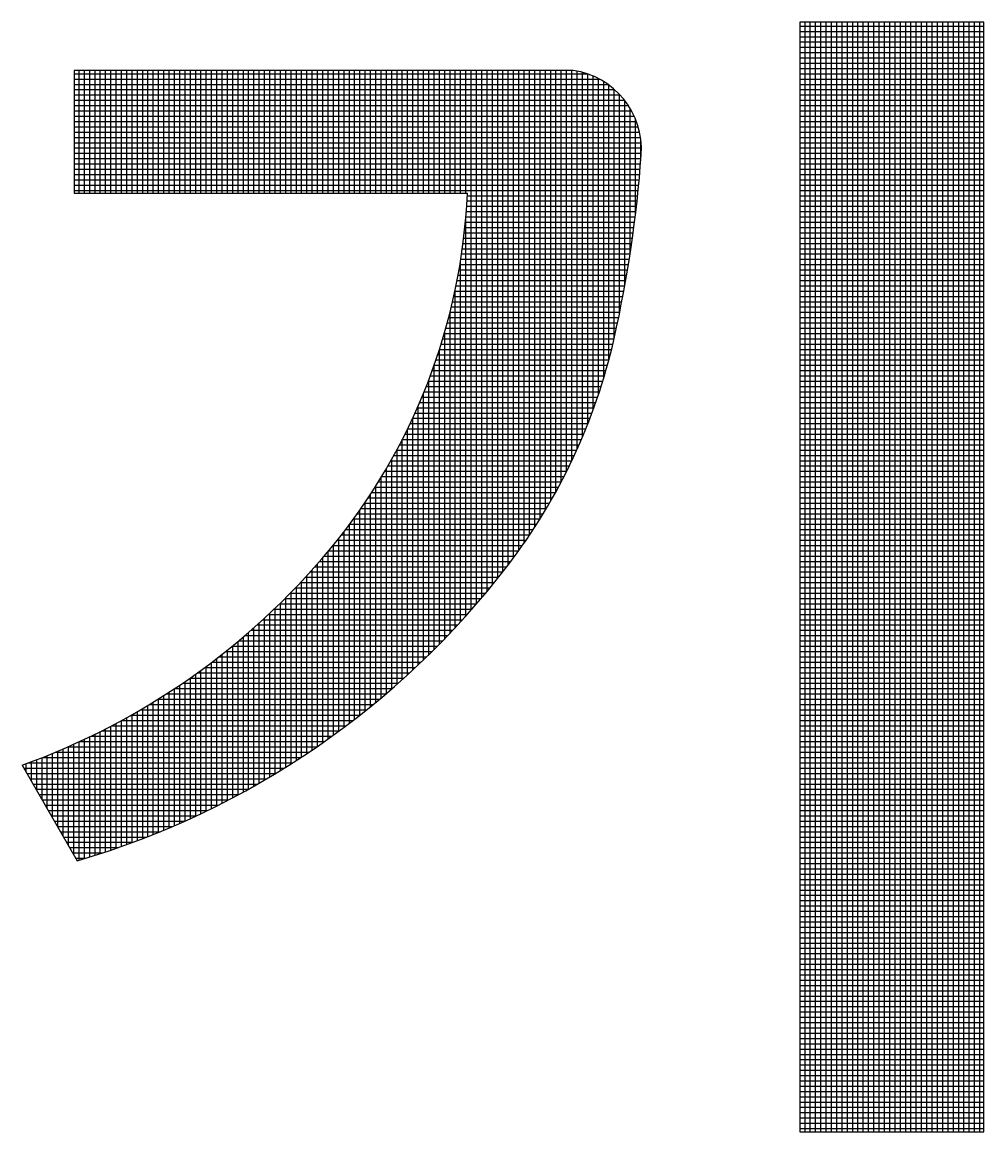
# Model space of a CAD drawing. Header units: inches. Extents: x 1128 to 1969, y -3 to 591.
# Drawn here: x 1854.755 to 1857.907, y 99.753 to 103.388 of the extents above; entities that cross this region are included whole.
import ezdxf

# ---------------------------------------------------------------- set-up
doc = ezdxf.new("R2010")
doc.units = ezdxf.units.IN
doc.header["$MEASUREMENT"] = 0
doc.layers.add('BG ÇÑ±¹Áö¿ª³\xad¹æ±â¼úÁÖ½ÄÈ¸»ç CI', color=7, linetype='Continuous')

msp = doc.modelspace()

# ---------------------------------------------------------------- linework, layer by layer
at = {"layer": 'BG ÇÑ±¹Áö¿ª³\xad¹æ±â¼úÁÖ½ÄÈ¸»ç CI', "color": 7, "linetype": 'Continuous', "lineweight": 25}
for p, q in [((1857.9069, 103.3882), (1857.3038, 103.3882)), ((1857.3038, 103.3882), (1857.3038, 99.753)), ((1857.3209, 99.753), (1857.3209, 103.3882)), ((1857.3383, 99.753), (1857.3383, 103.3882)), ((1857.3556, 99.753), (1857.3556, 103.3882)), ((1857.373, 99.753), (1857.373, 103.3882)), ((1857.3904, 99.753), (1857.3904, 103.3882)), ((1857.4077, 99.753), (1857.4077, 103.3882)), ((1857.4251, 99.753), (1857.4251, 103.3882)), ((1857.4425, 99.753), (1857.4425, 103.3882)), ((1857.4598, 99.753), (1857.4598, 103.3882)), ((1857.4772, 99.753), (1857.4772, 103.3882)), ((1857.4945, 99.753), (1857.4945, 103.3882)), ((1857.5119, 99.753), (1857.5119, 103.3882)), ((1857.5293, 99.753), (1857.5293, 103.3882)), ((1857.5466, 99.753), (1857.5466, 103.3882)), ((1857.564, 99.753), (1857.564, 103.3882)), ((1857.5814, 99.753), (1857.5814, 103.3882)), ((1857.5987, 99.753), (1857.5987, 103.3882)), ((1857.6161, 99.753), (1857.6161, 103.3882)), ((1857.6335, 99.753), (1857.6335, 103.3882)), ((1857.6508, 99.753), (1857.6508, 103.3882)), ((1857.6682, 99.753), (1857.6682, 103.3882)), ((1857.6856, 99.753), (1857.6856, 103.3882)), ((1857.7029, 99.753), (1857.7029, 103.3882)), ((1857.7203, 99.753), (1857.7203, 103.3882)), ((1857.7377, 99.753), (1857.7377, 103.3882)), ((1857.755, 99.753), (1857.755, 103.3882)), ((1857.7724, 99.753), (1857.7724, 103.3882)), ((1857.7897, 99.753), (1857.7897, 103.3882)), ((1857.8071, 99.753), (1857.8071, 103.3882)), ((1857.8245, 99.753), (1857.8245, 103.3882)), ((1857.8418, 99.753), (1857.8418, 103.3882)), ((1857.8592, 99.753), (1857.8592, 103.3882)), ((1857.8766, 99.753), (1857.8766, 103.3882)), ((1857.8939, 99.753), (1857.8939, 103.3882)), ((1857.9069, 99.753), (1857.9069, 103.3882)), ((1857.3038, 103.3756), (1857.9069, 103.3756)), ((1857.3038, 103.3582), (1857.9069, 103.3582)), ((1857.3038, 103.3408), (1857.9069, 103.3408)), ((1857.3038, 103.3235), (1857.9069, 103.3235)), ((1857.3038, 103.3061), (1857.9069, 103.3061)), ((1857.3038, 103.2887), (1857.9069, 103.2887)), ((1857.3038, 103.2714), (1857.9069, 103.2714)), ((1857.3038, 103.254), (1857.9069, 103.254)), ((1854.9259, 103.2302), (1854.9259, 102.8278)), ((1856.5609, 103.2302), (1854.9259, 103.2302)), ((1854.9259, 103.2193), (1856.6068, 103.2193)), ((1854.942, 102.8278), (1854.942, 103.2302)), ((1854.9593, 102.8278), (1854.9593, 103.2302)), ((1854.9767, 102.8278), (1854.9767, 103.2302)), ((1854.9941, 102.8278), (1854.9941, 103.2302)), ((1855.0114, 102.8278), (1855.0114, 103.2302)), ((1855.0288, 102.8278), (1855.0288, 103.2302)), ((1855.0462, 102.8278), (1855.0462, 103.2302)), ((1855.0635, 102.8278), (1855.0635, 103.2302)), ((1855.0809, 102.8278), (1855.0809, 103.2302)), ((1855.0982, 102.8278), (1855.0982, 103.2302)), ((1855.1156, 102.8278), (1855.1156, 103.2302)), ((1855.133, 102.8278), (1855.133, 103.2302)), ((1855.1503, 102.8278), (1855.1503, 103.2302)), ((1855.1677, 102.8278), (1855.1677, 103.2302)), ((1855.1851, 102.8278), (1855.1851, 103.2302)), ((1855.2024, 102.8278), (1855.2024, 103.2302)), ((1855.2198, 102.8278), (1855.2198, 103.2302)), ((1855.2372, 102.8278), (1855.2372, 103.2302)), ((1855.2545, 102.8278), (1855.2545, 103.2302)), ((1855.2719, 102.8278), (1855.2719, 103.2302)), ((1855.2893, 102.8278), (1855.2893, 103.2302)), ((1855.3066, 102.8278), (1855.3066, 103.2302)), ((1855.324, 102.8278), (1855.324, 103.2302)), ((1855.3414, 102.8278), (1855.3414, 103.2302)), ((1855.3587, 102.8278), (1855.3587, 103.2302)), ((1855.3761, 102.8278), (1855.3761, 103.2302)), ((1855.3934, 102.8278), (1855.3934, 103.2302)), ((1855.4108, 102.8278), (1855.4108, 103.2302)), ((1855.4282, 102.8278), (1855.4282, 103.2302)), ((1855.4455, 102.8278), (1855.4455, 103.2302)), ((1855.4629, 102.8278), (1855.4629, 103.2302)), ((1855.4803, 102.8278), (1855.4803, 103.2302)), ((1855.4976, 102.8278), (1855.4976, 103.2302)), ((1855.515, 102.8278), (1855.515, 103.2302)), ((1855.5324, 102.8278), (1855.5324, 103.2302)), ((1855.5497, 102.8278), (1855.5497, 103.2302)), ((1855.5671, 102.8278), (1855.5671, 103.2302)), ((1855.5845, 102.8278), (1855.5845, 103.2302)), ((1855.6018, 102.8278), (1855.6018, 103.2302)), ((1855.6192, 102.8278), (1855.6192, 103.2302)), ((1855.6365, 102.8278), (1855.6365, 103.2302)), ((1855.6539, 102.8278), (1855.6539, 103.2302)), ((1855.6713, 102.8278), (1855.6713, 103.2302)), ((1855.6886, 102.8278), (1855.6886, 103.2302)), ((1855.706, 102.8278), (1855.706, 103.2302)), ((1855.7234, 102.8278), (1855.7234, 103.2302)), ((1855.7407, 102.8278), (1855.7407, 103.2302)), ((1855.7581, 102.8278), (1855.7581, 103.2302)), ((1855.7755, 102.8278), (1855.7755, 103.2302)), ((1855.7928, 102.8278), (1855.7928, 103.2302)), ((1855.8102, 102.8278), (1855.8102, 103.2302)), ((1855.8276, 102.8278), (1855.8276, 103.2302)), ((1855.8449, 102.8278), (1855.8449, 103.2302)), ((1855.8623, 102.8278), (1855.8623, 103.2302)), ((1855.8797, 102.8278), (1855.8797, 103.2302)), ((1855.897, 102.8278), (1855.897, 103.2302)), ((1855.9144, 102.8278), (1855.9144, 103.2302)), ((1855.9317, 102.8278), (1855.9317, 103.2302)), ((1855.9491, 102.8278), (1855.9491, 103.2302)), ((1855.9665, 102.8278), (1855.9665, 103.2302)), ((1855.9838, 102.8278), (1855.9838, 103.2302)), ((1856.0012, 102.8278), (1856.0012, 103.2302)), ((1856.0186, 102.8278), (1856.0186, 103.2302)), ((1856.0359, 102.8278), (1856.0359, 103.2302)), ((1856.0533, 102.8278), (1856.0533, 103.2302)), ((1856.0707, 102.8278), (1856.0707, 103.2302)), ((1856.088, 102.8278), (1856.088, 103.2302)), ((1856.1054, 102.8278), (1856.1054, 103.2302)), ((1856.1228, 102.8278), (1856.1228, 103.2302)), ((1856.1401, 102.8278), (1856.1401, 103.2302)), ((1856.1575, 102.8278), (1856.1575, 103.2302)), ((1856.1748, 102.8278), (1856.1748, 103.2302)), ((1856.1922, 102.8278), (1856.1922, 103.2302)), ((1856.2096, 102.8278), (1856.2096, 103.2302)), ((1856.2269, 101.4624), (1856.2269, 103.2302)), ((1856.2443, 101.4823), (1856.2443, 103.2302)), ((1856.2617, 101.5025), (1856.2617, 103.2302)), ((1856.279, 101.5232), (1856.279, 103.2302)), ((1856.2964, 101.5443), (1856.2964, 103.2302)), ((1856.3138, 101.5659), (1856.3138, 103.2302)), ((1856.3311, 101.5879), (1856.3311, 103.2302)), ((1856.3485, 101.6104), (1856.3485, 103.2302)), ((1856.3659, 101.6334), (1856.3659, 103.2302)), ((1856.3832, 101.6573), (1856.3832, 103.2302)), ((1856.4006, 101.6819), (1856.4006, 103.2302)), ((1856.4179, 101.7074), (1856.4179, 103.2302)), ((1856.4353, 101.7338), (1856.4353, 103.2302)), ((1856.4527, 101.7611), (1856.4527, 103.2302)), ((1856.47, 101.7896), (1856.47, 103.2302)), ((1856.4874, 101.8192), (1856.4874, 103.2302)), ((1856.5048, 101.8501), (1856.5048, 103.2302)), ((1856.5221, 101.8823), (1856.5221, 103.2302)), ((1856.5395, 101.9162), (1856.5395, 103.2302)), ((1856.5569, 101.9518), (1856.5569, 103.2302)), ((1856.5742, 101.9894), (1856.5742, 103.2279)), ((1856.5916, 102.0293), (1856.5916, 103.2239)), ((1856.609, 102.0718), (1856.609, 103.2186)), ((1856.6263, 102.1176), (1856.6263, 103.2119)), ((1857.3038, 103.2366), (1857.9069, 103.2366)), ((1857.3038, 103.2193), (1857.9069, 103.2193)), ((1854.9259, 103.2019), (1856.647, 103.2019)), ((1854.9259, 103.1845), (1856.6751, 103.1845)), ((1856.6437, 102.1673), (1856.6437, 103.2037)), ((1856.6611, 102.222), (1856.6611, 103.1938)), ((1856.6784, 102.2834), (1856.6784, 103.1821)), ((1856.6958, 102.3543), (1856.6958, 103.1682)), ((1857.3038, 103.2019), (1857.9069, 103.2019)), ((1857.3038, 103.1845), (1857.9069, 103.1845)), ((1854.9259, 103.1672), (1856.6969, 103.1672)), ((1854.9259, 103.1498), (1856.7147, 103.1498)), ((1854.9259, 103.1325), (1856.7295, 103.1325)), ((1856.7131, 102.4352), (1856.7131, 103.1515)), ((1857.3038, 103.1672), (1857.9069, 103.1672)), ((1857.3038, 103.1498), (1857.9069, 103.1498)), ((1857.3038, 103.1325), (1857.9069, 103.1325)), ((1854.9259, 103.1151), (1856.742, 103.1151)), ((1854.9259, 103.0977), (1856.7524, 103.0977)), ((1856.7305, 102.5257), (1856.7305, 103.1312)), ((1856.7479, 102.63), (1856.7479, 103.1056)), ((1857.3038, 103.1151), (1857.9069, 103.1151)), ((1857.3038, 103.0977), (1857.9069, 103.0977)), ((1854.9259, 103.0804), (1856.7611, 103.0804)), ((1854.9259, 103.063), (1856.7683, 103.063)), ((1856.7652, 102.7571), (1856.7652, 103.0709)), ((1857.3038, 103.0804), (1857.9069, 103.0804)), ((1857.3038, 103.063), (1857.9069, 103.063)), ((1854.9259, 103.0456), (1856.7741, 103.0456)), ((1854.9259, 103.0283), (1856.7786, 103.0283)), ((1857.3038, 103.0456), (1857.9069, 103.0456)), ((1857.3038, 103.0283), (1857.9069, 103.0283)), ((1854.9259, 103.0109), (1856.7818, 103.0109)), ((1854.9259, 102.9935), (1856.7838, 102.9935)), ((1856.7826, 102.9342), (1856.7826, 103.0049)), ((1857.3038, 103.0109), (1857.9069, 103.0109)), ((1857.3038, 102.9935), (1857.9069, 102.9935)), ((1854.9259, 102.9762), (1856.7846, 102.9762)), ((1854.9259, 102.9588), (1856.7843, 102.9588)), ((1857.3038, 102.9762), (1857.9069, 102.9762)), ((1857.3038, 102.9588), (1857.9069, 102.9588)), ((1854.9259, 102.9414), (1856.7831, 102.9414)), ((1854.9259, 102.9241), (1856.7818, 102.9241)), ((1857.3038, 102.9414), (1857.9069, 102.9414)), ((1857.3038, 102.9241), (1857.9069, 102.9241)), ((1854.9259, 102.9067), (1856.7804, 102.9067)), ((1854.9259, 102.8893), (1856.779, 102.8893)), ((1857.3038, 102.9067), (1857.9069, 102.9067)), ((1857.3038, 102.8893), (1857.9069, 102.8893)), ((1854.9259, 102.872), (1856.7774, 102.872)), ((1854.9259, 102.8546), (1856.7758, 102.8546)), ((1857.3038, 102.872), (1857.9069, 102.872)), ((1857.3038, 102.8546), (1857.9069, 102.8546)), ((1854.9259, 102.8373), (1856.7741, 102.8373)), ((1854.9259, 102.8278), (1856.2143, 102.8278)), ((1856.2139, 102.8199), (1856.7723, 102.8199)), ((1857.3038, 102.8373), (1857.9069, 102.8373)), ((1857.3038, 102.8199), (1857.9069, 102.8199)), ((1856.212, 102.7852), (1856.7685, 102.7852)), ((1856.213, 102.8025), (1856.7705, 102.8025)), ((1857.3038, 102.8025), (1857.9069, 102.8025)), ((1857.3038, 102.7852), (1857.9069, 102.7852)), ((1856.2078, 102.7331), (1856.7623, 102.7331)), ((1856.2094, 102.7504), (1856.7644, 102.7504)), ((1856.2096, 101.4428), (1856.2096, 102.753)), ((1856.2107, 102.7678), (1856.7665, 102.7678)), ((1857.3038, 102.7678), (1857.9069, 102.7678)), ((1857.3038, 102.7504), (1857.9069, 102.7504)), ((1857.3038, 102.7331), (1857.9069, 102.7331)), ((1856.2043, 102.6983), (1856.7577, 102.6983)), ((1856.2062, 102.7157), (1856.76, 102.7157)), ((1857.3038, 102.7157), (1857.9069, 102.7157)), ((1857.3038, 102.6983), (1857.9069, 102.6983)), ((1856.2002, 102.6636), (1856.7529, 102.6636)), ((1856.2023, 102.681), (1856.7553, 102.681)), ((1857.3038, 102.681), (1857.9069, 102.681)), ((1857.3038, 102.6636), (1857.9069, 102.6636)), ((1856.1954, 102.6289), (1856.7477, 102.6289)), ((1856.1979, 102.6462), (1856.7503, 102.6462)), ((1857.3038, 102.6462), (1857.9069, 102.6462)), ((1857.3038, 102.6289), (1857.9069, 102.6289)), ((1856.19, 102.5942), (1856.7422, 102.5942)), ((1856.1922, 101.4237), (1856.1922, 102.608)), ((1856.1928, 102.6115), (1856.745, 102.6115)), ((1857.3038, 102.6115), (1857.9069, 102.6115)), ((1857.3038, 102.5942), (1857.9069, 102.5942)), ((1856.1839, 102.5594), (1856.7364, 102.5594)), ((1856.187, 102.5768), (1856.7394, 102.5768)), ((1857.3038, 102.5768), (1857.9069, 102.5768)), ((1857.3038, 102.5594), (1857.9069, 102.5594)), ((1856.1772, 102.5247), (1856.7303, 102.5247)), ((1856.1806, 102.5421), (1856.7334, 102.5421)), ((1857.3038, 102.5421), (1857.9069, 102.5421)), ((1857.3038, 102.5247), (1857.9069, 102.5247)), ((1856.1699, 102.49), (1856.7239, 102.49)), ((1856.1736, 102.5073), (1856.7272, 102.5073)), ((1856.1748, 101.4049), (1856.1748, 102.5132)), ((1857.3038, 102.5073), (1857.9069, 102.5073)), ((1857.3038, 102.49), (1857.9069, 102.49)), ((1856.1618, 102.4552), (1856.7172, 102.4552)), ((1856.1659, 102.4726), (1856.7206, 102.4726)), ((1857.3038, 102.4726), (1857.9069, 102.4726)), ((1857.3038, 102.4552), (1857.9069, 102.4552)), ((1856.1531, 102.4205), (1856.7101, 102.4205)), ((1856.1575, 101.3865), (1856.1575, 102.4375)), ((1856.1576, 102.4379), (1856.7137, 102.4379)), ((1857.3038, 102.4379), (1857.9069, 102.4379)), ((1857.3038, 102.4205), (1857.9069, 102.4205)), ((1856.1388, 102.3684), (1856.6989, 102.3684)), ((1856.1401, 101.3683), (1856.1401, 102.3728)), ((1856.1438, 102.3858), (1856.7027, 102.3858)), ((1856.1486, 102.4031), (1856.7065, 102.4031)), ((1857.3038, 102.4031), (1857.9069, 102.4031)), ((1857.3038, 102.3858), (1857.9069, 102.3858)), ((1857.3038, 102.3684), (1857.9069, 102.3684)), ((1856.1284, 102.3337), (1856.691, 102.3337)), ((1856.1337, 102.351), (1856.695, 102.351)), ((1857.3038, 102.351), (1857.9069, 102.351)), ((1857.3038, 102.3337), (1857.9069, 102.3337)), ((1856.1173, 102.299), (1856.6825, 102.299)), ((1856.1228, 101.3506), (1856.1228, 102.3156)), ((1856.123, 102.3163), (1856.6868, 102.3163)), ((1857.3038, 102.3163), (1857.9069, 102.3163)), ((1857.3038, 102.299), (1857.9069, 102.299)), ((1856.1054, 101.3331), (1856.1054, 102.2639)), ((1856.1055, 102.2642), (1856.6732, 102.2642)), ((1856.1115, 102.2816), (1856.6779, 102.2816)), ((1857.3038, 102.2816), (1857.9069, 102.2816)), ((1857.3038, 102.2642), (1857.9069, 102.2642)), ((1856.0929, 102.2295), (1856.6633, 102.2295)), ((1856.0993, 102.2469), (1856.6683, 102.2469)), ((1857.3038, 102.2469), (1857.9069, 102.2469)), ((1857.3038, 102.2295), (1857.9069, 102.2295)), ((1856.0796, 102.1948), (1856.6526, 102.1948)), ((1856.0864, 102.2121), (1856.658, 102.2121)), ((1856.088, 101.3159), (1856.088, 102.2164)), ((1857.3038, 102.2121), (1857.9069, 102.2121)), ((1857.3038, 102.1948), (1857.9069, 102.1948)), ((1856.0656, 102.16), (1856.6412, 102.16)), ((1856.0707, 101.2991), (1856.0707, 102.1724)), ((1856.0727, 102.1774), (1856.647, 102.1774)), ((1857.3038, 102.1774), (1857.9069, 102.1774)), ((1857.3038, 102.16), (1857.9069, 102.16)), ((1856.0507, 102.1253), (1856.6291, 102.1253)), ((1856.0533, 101.2825), (1856.0533, 102.1313)), ((1856.0582, 102.1427), (1856.6353, 102.1427)), ((1857.3038, 102.1427), (1857.9069, 102.1427)), ((1857.3038, 102.1253), (1857.9069, 102.1253)), ((1856.035, 102.0906), (1856.6162, 102.0906)), ((1856.0359, 101.2662), (1856.0359, 102.0925)), ((1856.043, 102.1079), (1856.6228, 102.1079)), ((1857.3038, 102.1079), (1857.9069, 102.1079)), ((1857.3038, 102.0906), (1857.9069, 102.0906)), ((1856.0186, 102.0559), (1856.6026, 102.0559)), ((1856.0186, 101.2502), (1856.0186, 102.0559)), ((1856.0269, 102.0732), (1856.6095, 102.0732)), ((1857.3038, 102.0732), (1857.9069, 102.0732)), ((1857.3038, 102.0559), (1857.9069, 102.0559)), ((1856.0012, 102.0211), (1856.5881, 102.0211)), ((1856.0012, 101.2345), (1856.0012, 102.0211)), ((1856.01, 102.0385), (1856.5955, 102.0385)), ((1857.3038, 102.0385), (1857.9069, 102.0385)), ((1857.3038, 102.0211), (1857.9069, 102.0211)), ((1855.9736, 101.969), (1856.565, 101.969)), ((1855.983, 101.9864), (1856.5729, 101.9864)), ((1855.9838, 101.219), (1855.9838, 101.9879)), ((1855.9922, 102.0038), (1856.5806, 102.0038)), ((1857.3038, 102.0038), (1857.9069, 102.0038)), ((1857.3038, 101.9864), (1857.9069, 101.9864)), ((1857.3038, 101.969), (1857.9069, 101.969)), ((1855.954, 101.9343), (1856.5485, 101.9343)), ((1855.9639, 101.9517), (1856.5568, 101.9517)), ((1855.9665, 101.2038), (1855.9665, 101.9562)), ((1857.3038, 101.9517), (1857.9069, 101.9517)), ((1857.3038, 101.9343), (1857.9069, 101.9343)), ((1855.9317, 101.1742), (1855.9317, 101.8966)), ((1855.9335, 101.8996), (1856.5311, 101.8996)), ((1855.9439, 101.9169), (1856.5399, 101.9169)), ((1855.9491, 101.1889), (1855.9491, 101.9258)), ((1857.3038, 101.9169), (1857.9069, 101.9169)), ((1857.3038, 101.8996), (1857.9069, 101.8996)), ((1855.912, 101.8648), (1856.5128, 101.8648)), ((1855.9144, 101.1597), (1855.9144, 101.8686)), ((1855.9229, 101.8822), (1856.5221, 101.8822)), ((1857.3038, 101.8822), (1857.9069, 101.8822)), ((1857.3038, 101.8648), (1857.9069, 101.8648)), ((1855.8895, 101.8301), (1856.4936, 101.8301)), ((1855.897, 101.1455), (1855.897, 101.8415)), ((1855.9009, 101.8475), (1856.5033, 101.8475)), ((1857.3038, 101.8475), (1857.9069, 101.8475)), ((1857.3038, 101.8301), (1857.9069, 101.8301)), ((1855.8623, 101.1178), (1855.8623, 101.7901)), ((1855.8659, 101.7954), (1856.4735, 101.7954)), ((1855.8779, 101.8127), (1856.4837, 101.8127)), ((1855.8797, 101.1315), (1855.8797, 101.8154)), ((1857.3038, 101.8127), (1857.9069, 101.8127)), ((1857.3038, 101.7954), (1857.9069, 101.7954)), ((1855.8412, 101.7607), (1856.4524, 101.7607)), ((1855.8449, 101.1043), (1855.8449, 101.7657)), ((1855.8537, 101.778), (1856.4631, 101.778)), ((1857.3038, 101.778), (1857.9069, 101.778)), ((1857.3038, 101.7607), (1857.9069, 101.7607)), ((1855.8102, 101.0779), (1855.8102, 101.7191)), ((1855.8154, 101.7259), (1856.4302, 101.7259)), ((1855.8276, 101.091), (1855.8276, 101.7421)), ((1855.8285, 101.7433), (1856.4414, 101.7433)), ((1857.3038, 101.7433), (1857.9069, 101.7433)), ((1857.3038, 101.7259), (1857.9069, 101.7259)), ((1855.7883, 101.6912), (1856.407, 101.6912)), ((1855.7928, 101.065), (1855.7928, 101.6969)), ((1855.802, 101.7086), (1856.4187, 101.7086)), ((1857.3038, 101.7086), (1857.9069, 101.7086)), ((1857.3038, 101.6912), (1857.9069, 101.6912)), ((1855.7581, 101.0399), (1855.7581, 101.6542)), ((1855.76, 101.6565), (1856.3826, 101.6565)), ((1855.7743, 101.6738), (1856.395, 101.6738)), ((1855.7755, 101.0523), (1855.7755, 101.6753)), ((1857.3038, 101.6738), (1857.9069, 101.6738)), ((1857.3038, 101.6565), (1857.9069, 101.6565)), ((1855.7234, 101.0156), (1855.7234, 101.6137)), ((1855.7304, 101.6217), (1856.3571, 101.6217)), ((1855.7407, 101.0276), (1855.7407, 101.6338)), ((1855.7453, 101.6391), (1856.37, 101.6391)), ((1857.3038, 101.6391), (1857.9069, 101.6391)), ((1857.3038, 101.6217), (1857.9069, 101.6217)), ((1855.6837, 101.5696), (1856.3168, 101.5696)), ((1855.6886, 100.992), (1855.6886, 101.575)), ((1855.6996, 101.587), (1856.3304, 101.587)), ((1855.706, 101.0037), (1855.706, 101.5942)), ((1855.7151, 101.6044), (1856.3439, 101.6044)), ((1857.3038, 101.6044), (1857.9069, 101.6044)), ((1857.3038, 101.587), (1857.9069, 101.587)), ((1857.3038, 101.5696), (1857.9069, 101.5696)), ((1855.651, 101.5349), (1856.2887, 101.5349)), ((1855.6539, 100.9693), (1855.6539, 101.538)), ((1855.6675, 101.5523), (1856.3028, 101.5523)), ((1855.6713, 100.9806), (1855.6713, 101.5563)), ((1857.3038, 101.5523), (1857.9069, 101.5523)), ((1857.3038, 101.5349), (1857.9069, 101.5349)), ((1855.6169, 101.5002), (1856.2597, 101.5002)), ((1855.6192, 100.9472), (1855.6192, 101.5025)), ((1855.6341, 101.5176), (1856.2743, 101.5176)), ((1855.6365, 100.9582), (1855.6365, 101.52)), ((1857.3038, 101.5176), (1857.9069, 101.5176)), ((1857.3038, 101.5002), (1857.9069, 101.5002)), ((1855.5814, 101.4655), (1856.2297, 101.4655)), ((1855.5845, 100.9259), (1855.5845, 101.4684)), ((1855.5993, 101.4828), (1856.2448, 101.4828)), ((1855.6018, 100.9365), (1855.6018, 101.4853)), ((1857.3038, 101.4828), (1857.9069, 101.4828)), ((1857.3038, 101.4655), (1857.9069, 101.4655)), ((1855.5442, 101.4307), (1856.1986, 101.4307)), ((1855.5497, 100.9053), (1855.5497, 101.4358)), ((1855.563, 101.4481), (1856.2143, 101.4481)), ((1855.5671, 100.9155), (1855.5671, 101.4519)), ((1857.3038, 101.4481), (1857.9069, 101.4481)), ((1857.3038, 101.4307), (1857.9069, 101.4307)), ((1855.4976, 100.8757), (1855.4976, 101.3892)), ((1855.5055, 101.396), (1856.1665, 101.396)), ((1855.515, 100.8854), (1855.515, 101.4044)), ((1855.5251, 101.4134), (1856.1827, 101.4134)), ((1855.5324, 100.8953), (1855.5324, 101.4199)), ((1857.3038, 101.4134), (1857.9069, 101.4134)), ((1857.3038, 101.396), (1857.9069, 101.396)), ((1855.4629, 100.8567), (1855.4629, 101.3596)), ((1855.4649, 101.3613), (1856.1332, 101.3613)), ((1855.4803, 100.8661), (1855.4803, 101.3743)), ((1855.4854, 101.3786), (1856.15, 101.3786)), ((1857.3038, 101.3786), (1857.9069, 101.3786)), ((1857.3038, 101.3613), (1857.9069, 101.3613)), ((1855.4108, 100.8295), (1855.4108, 101.3174)), ((1855.4223, 101.3265), (1856.0988, 101.3265)), ((1855.4282, 100.8384), (1855.4282, 101.3312)), ((1855.4439, 101.3439), (1856.1162, 101.3439)), ((1855.4455, 100.8475), (1855.4455, 101.3453)), ((1857.3038, 101.3439), (1857.9069, 101.3439)), ((1857.3038, 101.3265), (1857.9069, 101.3265)), ((1855.3761, 100.8122), (1855.3761, 101.2906)), ((1855.3777, 101.2918), (1856.0631, 101.2918)), ((1855.3934, 100.8208), (1855.3934, 101.3039)), ((1855.4003, 101.3092), (1856.0811, 101.3092)), ((1857.3038, 101.3092), (1857.9069, 101.3092)), ((1857.3038, 101.2918), (1857.9069, 101.2918)), ((1855.324, 100.7872), (1855.324, 101.2523)), ((1855.3306, 101.2571), (1856.026, 101.2571)), ((1855.3414, 100.7954), (1855.3414, 101.2648)), ((1855.3545, 101.2745), (1856.0447, 101.2745)), ((1855.3587, 100.8037), (1855.3587, 101.2776)), ((1857.3038, 101.2745), (1857.9069, 101.2745)), ((1857.3038, 101.2571), (1857.9069, 101.2571)), ((1855.2719, 100.7636), (1855.2719, 101.2162)), ((1855.281, 101.2224), (1855.9876, 101.2224)), ((1855.2893, 100.7714), (1855.2893, 101.228)), ((1855.3062, 101.2397), (1856.007, 101.2397)), ((1855.3066, 100.7792), (1855.3066, 101.24)), ((1857.3038, 101.2397), (1857.9069, 101.2397)), ((1857.3038, 101.2224), (1857.9069, 101.2224)), ((1855.2011, 101.1703), (1855.9271, 101.1703)), ((1855.2024, 100.7342), (1855.2024, 101.1711)), ((1855.2198, 100.7413), (1855.2198, 101.182)), ((1855.2286, 101.1876), (1855.9476, 101.1876)), ((1855.2372, 100.7486), (1855.2372, 101.1932)), ((1855.2545, 100.7561), (1855.2545, 101.2046)), ((1855.2552, 101.205), (1855.9678, 101.205)), ((1857.3038, 101.205), (1857.9069, 101.205)), ((1857.3038, 101.1876), (1857.9069, 101.1876)), ((1857.3038, 101.1703), (1857.9069, 101.1703)), ((1855.1435, 101.1355), (1855.8846, 101.1355)), ((1855.1503, 100.7135), (1855.1503, 101.1395)), ((1855.1677, 100.7203), (1855.1677, 101.1498)), ((1855.1728, 101.1529), (1855.9061, 101.1529)), ((1855.1851, 100.7272), (1855.1851, 101.1604)), ((1857.3038, 101.1529), (1857.9069, 101.1529)), ((1857.3038, 101.1355), (1857.9069, 101.1355)), ((1855.0809, 100.6879), (1855.0809, 101.1002)), ((1855.0819, 101.1008), (1855.8404, 101.1008)), ((1855.0982, 100.6941), (1855.0982, 101.1098)), ((1855.1133, 101.1182), (1855.8628, 101.1182)), ((1855.1156, 100.7005), (1855.1156, 101.1195)), ((1855.133, 100.7069), (1855.133, 101.1294)), ((1857.3038, 101.1182), (1857.9069, 101.1182)), ((1857.3038, 101.1008), (1857.9069, 101.1008)), ((1855.0114, 100.6644), (1855.0114, 101.064)), ((1855.0156, 101.0661), (1855.7943, 101.0661)), ((1855.0288, 100.6701), (1855.0288, 101.0728)), ((1855.0462, 100.6759), (1855.0462, 101.0817)), ((1855.0494, 101.0834), (1855.8176, 101.0834)), ((1855.0635, 100.6818), (1855.0635, 101.0909)), ((1857.3038, 101.0834), (1857.9069, 101.0834)), ((1857.3038, 101.0661), (1857.9069, 101.0661)), ((1854.942, 100.6429), (1854.942, 101.0306)), ((1854.9436, 101.0313), (1855.746, 101.0313)), ((1854.9593, 100.6481), (1854.9593, 101.0387)), ((1854.9767, 100.6534), (1854.9767, 101.0469)), ((1854.9804, 101.0487), (1855.7704, 101.0487)), ((1854.9941, 100.6588), (1854.9941, 101.0554)), ((1857.3038, 101.0487), (1857.9069, 101.0487)), ((1857.3038, 101.0313), (1857.9069, 101.0313)), ((1854.8551, 100.781), (1854.8551, 100.9928)), ((1854.8645, 100.9966), (1855.6955, 100.9966)), ((1854.8725, 100.7508), (1854.8725, 101)), ((1854.8899, 100.7207), (1854.8899, 101.0074)), ((1854.905, 101.014), (1855.7211, 101.014)), ((1854.9072, 100.6905), (1854.9072, 101.015)), ((1854.9246, 100.6604), (1854.9246, 101.0227)), ((1857.3038, 101.014), (1857.9069, 101.014)), ((1857.3038, 100.9966), (1857.9069, 100.9966)), ((1854.7554, 100.9543), (1854.9357, 100.641)), ((1854.7683, 100.9318), (1854.7683, 100.959)), ((1854.7762, 100.9619), (1855.6424, 100.9619)), ((1854.7857, 100.9017), (1854.7857, 100.9654)), ((1854.8031, 100.8715), (1854.8031, 100.972)), ((1854.8204, 100.8413), (1854.8204, 100.9788)), ((1854.8216, 100.9793), (1855.6693, 100.9793)), ((1854.8378, 100.8112), (1854.8378, 100.9857)), ((1857.3038, 100.9793), (1857.9069, 100.9793)), ((1857.3038, 100.9619), (1857.9069, 100.9619)), ((1854.761, 100.9445), (1855.6148, 100.9445)), ((1854.771, 100.9272), (1855.5865, 100.9272)), ((1857.3038, 100.9445), (1857.9069, 100.9445)), ((1857.3038, 100.9272), (1857.9069, 100.9272)), ((1854.781, 100.9098), (1855.5574, 100.9098)), ((1854.791, 100.8924), (1855.5274, 100.8924)), ((1857.3038, 100.9098), (1857.9069, 100.9098)), ((1857.3038, 100.8924), (1857.9069, 100.8924)), ((1854.801, 100.8751), (1855.4965, 100.8751)), ((1854.811, 100.8577), (1855.4647, 100.8577)), ((1857.3038, 100.8751), (1857.9069, 100.8751)), ((1857.3038, 100.8577), (1857.9069, 100.8577)), ((1854.821, 100.8403), (1855.4318, 100.8403)), ((1854.831, 100.823), (1855.3979, 100.823)), ((1854.841, 100.8056), (1855.3627, 100.8056)), ((1857.3038, 100.8403), (1857.9069, 100.8403)), ((1857.3038, 100.823), (1857.9069, 100.823)), ((1857.3038, 100.8056), (1857.9069, 100.8056)), ((1854.851, 100.7882), (1855.3261, 100.7882)), ((1854.861, 100.7709), (1855.2882, 100.7709)), ((1857.3038, 100.7882), (1857.9069, 100.7882)), ((1857.3038, 100.7709), (1857.9069, 100.7709)), ((1854.871, 100.7535), (1855.2486, 100.7535)), ((1854.881, 100.7362), (1855.2072, 100.7362)), ((1857.3038, 100.7535), (1857.9069, 100.7535)), ((1857.3038, 100.7362), (1857.9069, 100.7362)), ((1854.891, 100.7188), (1855.1639, 100.7188)), ((1854.901, 100.7014), (1855.1182, 100.7014)), ((1857.3038, 100.7188), (1857.9069, 100.7188)), ((1857.3038, 100.7014), (1857.9069, 100.7014)), ((1854.911, 100.6841), (1855.0699, 100.6841)), ((1854.921, 100.6667), (1855.0186, 100.6667)), ((1857.3038, 100.6841), (1857.9069, 100.6841)), ((1857.3038, 100.6667), (1857.9069, 100.6667)), ((1854.9309, 100.6493), (1854.9635, 100.6493)), ((1857.3038, 100.6493), (1857.9069, 100.6493)), ((1857.3038, 100.632), (1857.9069, 100.632)), ((1857.3038, 100.6146), (1857.9069, 100.6146)), ((1857.3038, 100.5972), (1857.9069, 100.5972)), ((1857.3038, 100.5799), (1857.9069, 100.5799)), ((1857.3038, 100.5625), (1857.9069, 100.5625)), ((1857.3038, 100.5451), (1857.9069, 100.5451)), ((1857.3038, 100.5278), (1857.9069, 100.5278)), ((1857.3038, 100.5104), (1857.9069, 100.5104)), ((1857.3038, 100.493), (1857.9069, 100.493)), ((1857.3038, 100.4757), (1857.9069, 100.4757)), ((1857.3038, 100.4583), (1857.9069, 100.4583)), ((1857.3038, 100.441), (1857.9069, 100.441)), ((1857.3038, 100.4236), (1857.9069, 100.4236)), ((1857.3038, 100.4062), (1857.9069, 100.4062)), ((1857.3038, 100.3889), (1857.9069, 100.3889)), ((1857.3038, 100.3715), (1857.9069, 100.3715)), ((1857.3038, 100.3541), (1857.9069, 100.3541)), ((1857.3038, 100.3368), (1857.9069, 100.3368)), ((1857.3038, 100.3194), (1857.9069, 100.3194)), ((1857.3038, 100.302), (1857.9069, 100.302)), ((1857.3038, 100.2847), (1857.9069, 100.2847)), ((1857.3038, 100.2673), (1857.9069, 100.2673)), ((1857.3038, 100.2499), (1857.9069, 100.2499)), ((1857.3038, 100.2326), (1857.9069, 100.2326)), ((1857.3038, 100.2152), (1857.9069, 100.2152)), ((1857.3038, 100.1979), (1857.9069, 100.1979)), ((1857.3038, 100.1805), (1857.9069, 100.1805)), ((1857.3038, 100.1631), (1857.9069, 100.1631)), ((1857.3038, 100.1458), (1857.9069, 100.1458)), ((1857.3038, 100.1284), (1857.9069, 100.1284)), ((1857.3038, 100.111), (1857.9069, 100.111)), ((1857.3038, 100.0937), (1857.9069, 100.0937)), ((1857.3038, 100.0763), (1857.9069, 100.0763)), ((1857.3038, 100.0589), (1857.9069, 100.0589)), ((1857.3038, 100.0416), (1857.9069, 100.0416)), ((1857.3038, 100.0242), (1857.9069, 100.0242)), ((1857.3038, 100.0068), (1857.9069, 100.0068)), ((1857.3038, 99.9895), (1857.9069, 99.9895)), ((1857.3038, 99.9721), (1857.9069, 99.9721)), ((1857.3038, 99.9547), (1857.9069, 99.9547)), ((1857.3038, 99.9374), (1857.9069, 99.9374)), ((1857.3038, 99.92), (1857.9069, 99.92)), ((1857.3038, 99.9027), (1857.9069, 99.9027)), ((1857.3038, 99.8853), (1857.9069, 99.8853)), ((1857.3038, 99.8679), (1857.9069, 99.8679)), ((1857.3038, 99.8506), (1857.9069, 99.8506)), ((1857.3038, 99.8332), (1857.9069, 99.8332)), ((1857.3038, 99.8158), (1857.9069, 99.8158)), ((1857.3038, 99.7985), (1857.9069, 99.7985)), ((1857.3038, 99.7811), (1857.9069, 99.7811)), ((1857.3038, 99.7637), (1857.9069, 99.7637)), ((1857.3038, 99.753), (1857.9069, 99.753))]:
    msp.add_line(p, q, dxfattribs=at)
for centre, radius, start, end in [((1856.524, 102.9721), 0.2607, 355.9484, 81.8473), ((1852.7768, 103.2375), 4.0173, 347.2711, 355.9484), ((1854.2564, 102.9134), 1.9598, 320.2238, 357.4967), ((1854.8241, 102.775), 1.9184, 322.5501, 347.2711), ((1853.9628, 103.1578), 2.3417, 289.7826, 320.2238), ((1854.1631, 103.2813), 2.751, 286.3109, 322.5501)]:
    msp.add_arc(centre, radius, start, end, dxfattribs=at)

doc.saveas('drawing.dxf')
